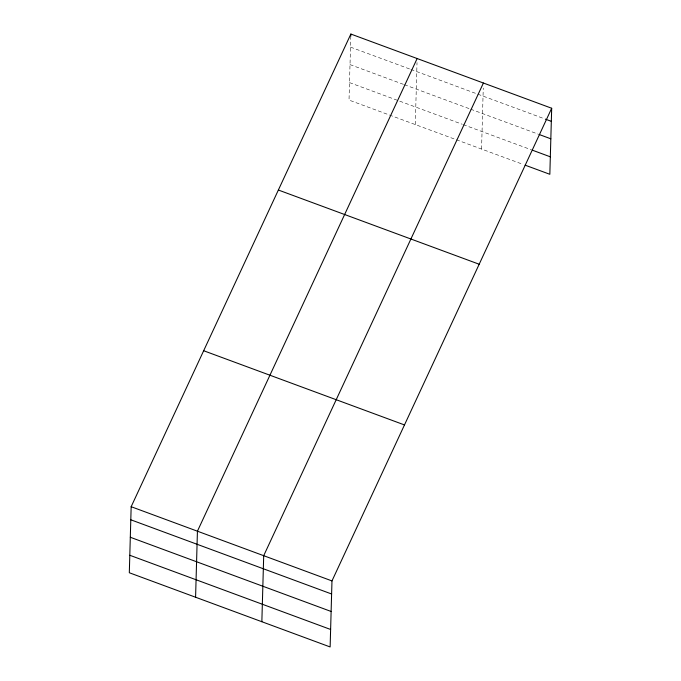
<?xml version="1.0" encoding="UTF-8"?>
<svg xmlns="http://www.w3.org/2000/svg" width="681" height="681" viewBox="0 0 681 681"><rect width="100%" height="100%" fill="white"/><g stroke="black" fill="none" stroke-linecap="round" stroke-linejoin="round"><path stroke-width="0.51" stroke-dasharray="3.4 2.55" d="M350.809 36.059L349.021 100.081L523.119 164.419M415.291 124.572L417.019 62.558M481.561 149.062L483.263 88.053M350.502 47.125L409.843 69.053M410.839 69.419L544.391 118.775M350.008 64.601L403.424 84.342M404.412 84.708L469.694 108.824M470.682 109.19L537.964 134.055M349.506 82.605L462.263 124.274M463.259 124.64L531.529 149.863"/><path stroke-width="1.02" d="M131.161 506.707L129.313 572.747L330.132 646.95L331.979 580.919L551.687 108.253L350.868 34.05L131.161 506.707L331.979 580.919M195.583 597.228L197.43 531.197L417.138 58.54M261.853 621.719L263.7 555.687L483.408 83.022M350.809 36.059L350.868 34.05M551.687 108.253L549.839 174.293L525.102 165.151M545.379 119.141L551.321 121.329M538.952 134.421L550.827 138.805M532.516 150.229L550.325 156.817M278.367 190.025L479.177 264.237M203.662 350.732L404.48 424.935M130.795 519.782L331.613 593.994M130.309 537.258L331.128 611.47M129.807 555.27L330.625 629.474"/></g></svg>
